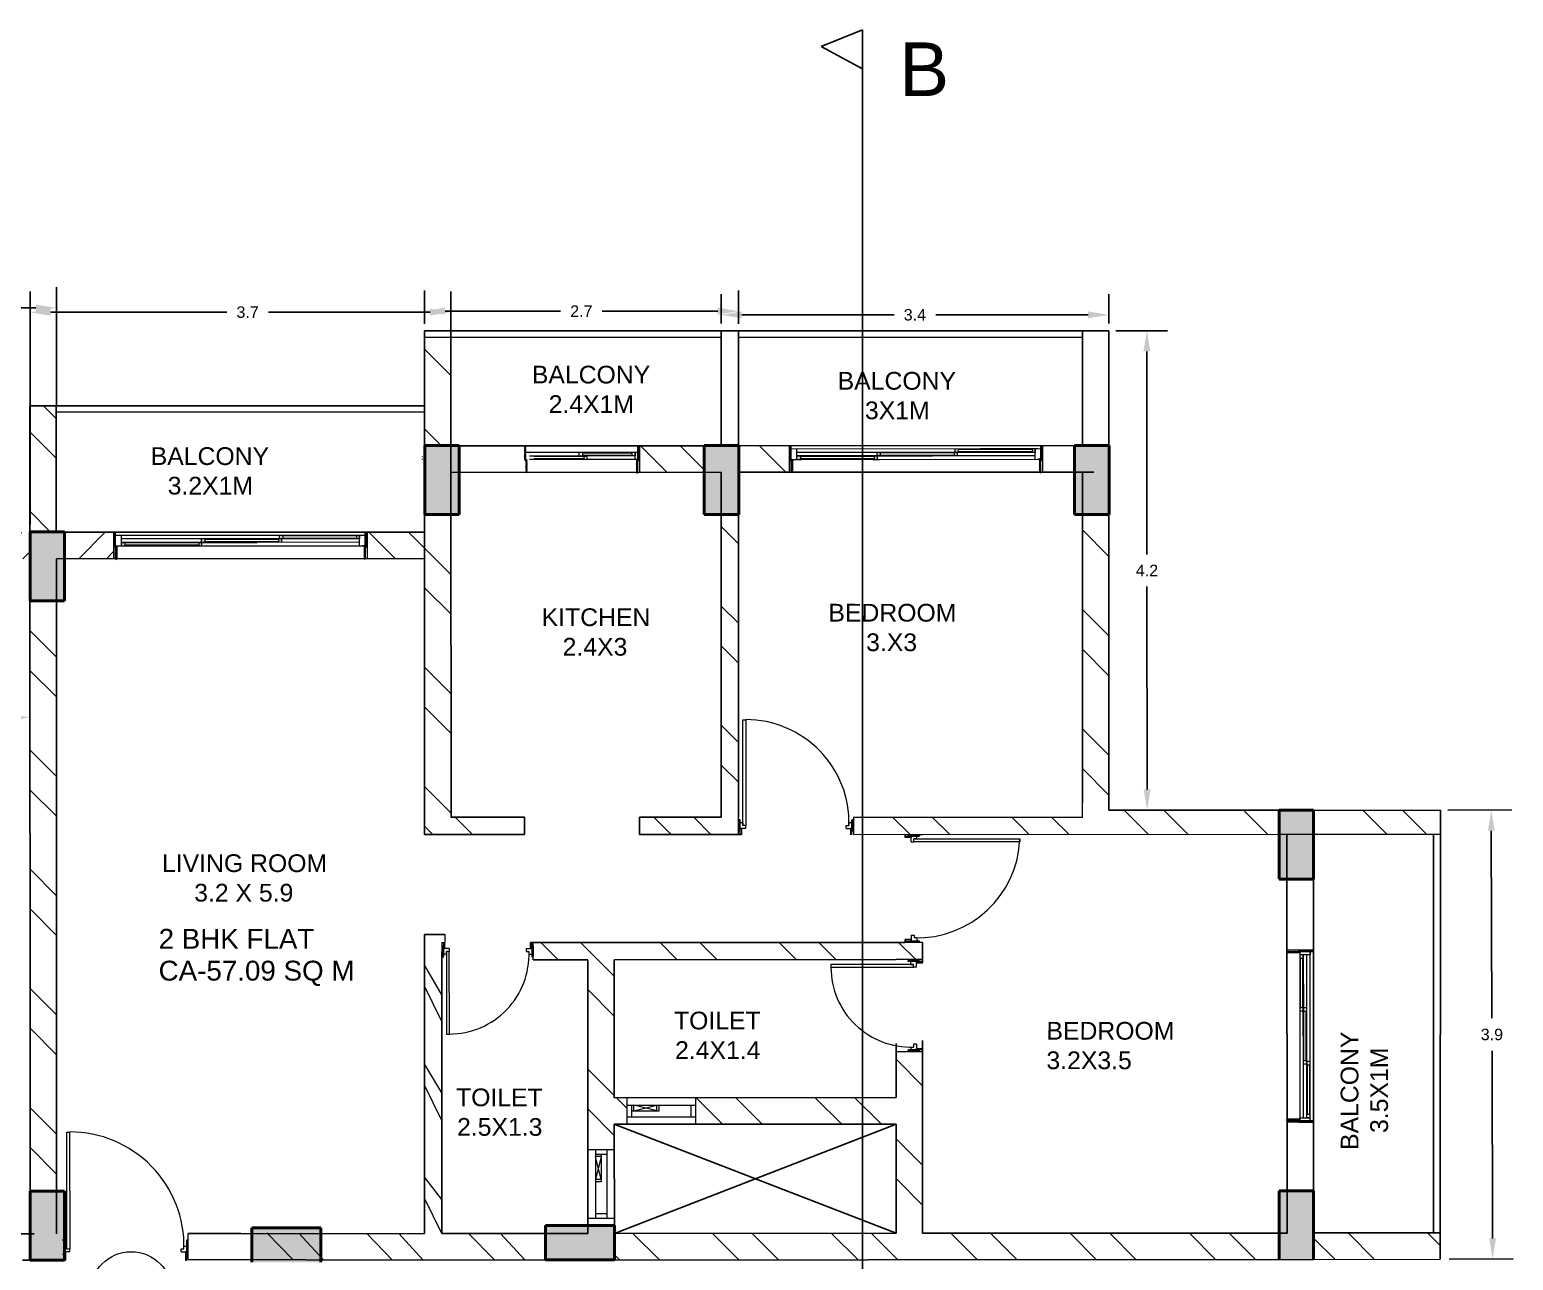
# Model space of a CAD drawing. Header units: metres. Extents: x 29392 to 32022, y 3934 to 33962.
# Drawn here: x 29453.41 to 29466.31, y 4189.34 to 4200.04 of the extents above; entities that cross this region are included whole.
import ezdxf

# ---------------------------------------------------------------- set-up
doc = ezdxf.new("R2010")
doc.units = ezdxf.units.M
doc.linetypes.add('DASHED2', pattern=[9.525, 6.35, -3.175])
doc.linetypes.add('HIDDEN2', pattern=[4.7625, 3.175, -1.5875])
for name, color, linetype, lineweight in [('COLUMN', 7, 'Continuous', 40), ('DOOR', 7, 'Continuous', 20), ('finiture', 7, 'Continuous', 20), ('text', 7, 'Continuous', 5)]:
    doc.layers.add(name, color=color, linetype=linetype, lineweight=lineweight)
doc.styles.add('Annotative', font='arial.ttf')
doc.styles.get("Standard").update_dxf_attribs({"font": 'arial.ttf'})
doc.dimstyles.get("Standard").update_dxf_attribs({"dimtxt": 0.1, "dimasz": 0.18, "dimexe": 0.18, "dimexo": 0.0625, "dimgap": 0.09, "dimtad": 0, "dimtih": 1, "dimtoh": 1, "dimdec": 1, "dimzin": 0, "dimdsep": 46, "dimtxsty": 'Standard', "dimcen": 0.09, "dimadec": 0, "dimazin": 0, "dimtfac": 1, "dimtdec": 1, "dimtofl": 0, "dimtmove": 0, "dimatfit": 3, "dimfxl": 1, "dimtolj": 1, "dimtzin": 0, "dimarcsym": 0})

# ---------------------------------------------------------------- blocks, each defined once
blk = doc.blocks.new('*D178')
at = {"layer": 'Defpoints', "color": 0, "transparency": 16777216}
for p in [(29453.41, 4194.062), (29451.907, 4193.941), (29453.41, 4193.942)]:
    blk.add_point(p, dxfattribs=at)
at = {"layer": 'text', "color": 0, "lineweight": -2, "transparency": 16777216}
for p, q in [((29451.906, 4194.004), (29451.906, 4194.242)), ((29453.41, 4194.005), (29453.41, 4194.242)), ((29452.086, 4194.062), (29452.482, 4194.062)), ((29453.23, 4194.062), (29452.835, 4194.062))]:
    blk.add_line(p, q, dxfattribs=at)
at = {"layer": 'text', "color": 0, "transparency": 16777216}
for points in [[(29452.086, 4194.092), (29452.086, 4194.032), (29451.906, 4194.062)], [(29453.23, 4194.092), (29453.23, 4194.032), (29453.41, 4194.062)]]:
    blk.add_solid(points, dxfattribs=at)
at = {"layer": 'text', "color": 0, "transparency": 16777216, "insert": (29452.658, 4194.062), "char_height": 0.1, "attachment_point": 5}
blk.add_mtext('\\A1;1.5', dxfattribs=at)
blk = doc.blocks.new('*D180')
at = {"layer": 'Defpoints', "color": 0, "transparency": 16777216}
for p in [(29453.64, 4197.623), (29450.18, 4195.672), (29453.639, 4195.671)]:
    blk.add_point(p, dxfattribs=at)
at = {"layer": 'text', "color": 0, "lineweight": -2, "transparency": 16777216}
for p, q in [((29450.18, 4195.735), (29450.181, 4197.804)), ((29453.639, 4195.733), (29453.64, 4197.803)), ((29450.361, 4197.624), (29451.777, 4197.624)), ((29453.46, 4197.623), (29452.14, 4197.624))]:
    blk.add_line(p, q, dxfattribs=at)
at = {"layer": 'text', "color": 0, "transparency": 16777216}
for points in [[(29450.361, 4197.654), (29450.361, 4197.594), (29450.181, 4197.624)], [(29453.46, 4197.653), (29453.46, 4197.593), (29453.64, 4197.623)]]:
    blk.add_solid(points, dxfattribs=at)
at = {"layer": 'text', "color": 0, "transparency": 16777216, "insert": (29451.959, 4197.624), "char_height": 0.1, "attachment_point": 5}
blk.add_mtext('\\A1;3.5', dxfattribs=at)
blk = doc.blocks.new('*D181')
at = {"layer": 'Defpoints', "color": 0, "transparency": 16777216}
for p in [(29457.07, 4197.587), (29453.412, 4195.677), (29457.071, 4195.678)]:
    blk.add_point(p, dxfattribs=at)
at = {"layer": 'text', "color": 0, "lineweight": -2, "transparency": 16777216}
for p, q in [((29453.412, 4195.739), (29453.411, 4197.765)), ((29457.071, 4195.741), (29457.07, 4197.767)), ((29453.591, 4197.585), (29455.122, 4197.586)), ((29456.89, 4197.587), (29455.484, 4197.586))]:
    blk.add_line(p, q, dxfattribs=at)
at = {"layer": 'text', "color": 0, "transparency": 16777216}
for points in [[(29453.591, 4197.615), (29453.591, 4197.555), (29453.411, 4197.585)], [(29456.89, 4197.617), (29456.89, 4197.557), (29457.07, 4197.587)]]:
    blk.add_solid(points, dxfattribs=at)
at = {"layer": 'text', "color": 0, "transparency": 16777216, "insert": (29455.303, 4197.586), "char_height": 0.1, "attachment_point": 5}
blk.add_mtext('\\A1;3.7', dxfattribs=at)
blk = doc.blocks.new('*D222')
at = {"color": 0, "lineweight": -2, "transparency": 16777216}
for p, q in [((29456.84, 4197.486), (29456.84, 4197.775)), ((29459.57, 4197.486), (29459.57, 4197.775)), ((29457.02, 4197.595), (29458.023, 4197.595)), ((29459.39, 4197.595), (29458.387, 4197.595))]:
    blk.add_line(p, q, dxfattribs=at)
at = {"color": 0, "transparency": 16777216}
for points in [[(29457.02, 4197.625), (29457.02, 4197.565), (29456.84, 4197.595)], [(29459.39, 4197.625), (29459.39, 4197.565), (29459.57, 4197.595)]]:
    blk.add_solid(points, dxfattribs=at)
at = {"layer": 'Defpoints', "color": 0, "transparency": 16777216}
for p in [(29459.57, 4197.595), (29456.84, 4197.423), (29459.57, 4197.424)]:
    blk.add_point(p, dxfattribs=at)
at = {"color": 0, "transparency": 16777216, "insert": (29458.205, 4197.595), "char_height": 0.1, "attachment_point": 5}
blk.add_mtext('\\A1;2.7', dxfattribs=at)
blk = doc.blocks.new('*D223')
at = {"color": 0, "lineweight": -2, "transparency": 16777216}
for p, q in [((29459.42, 4197.487), (29459.42, 4197.743)), ((29462.791, 4197.487), (29462.791, 4197.743)), ((29459.6, 4197.563), (29460.924, 4197.563)), ((29462.611, 4197.563), (29461.286, 4197.563))]:
    blk.add_line(p, q, dxfattribs=at)
at = {"color": 0, "transparency": 16777216}
for points in [[(29459.6, 4197.593), (29459.6, 4197.533), (29459.42, 4197.563)], [(29462.611, 4197.593), (29462.611, 4197.533), (29462.791, 4197.563)]]:
    blk.add_solid(points, dxfattribs=at)
at = {"layer": 'Defpoints', "color": 0, "transparency": 16777216}
for p in [(29462.791, 4197.563), (29459.42, 4197.424), (29462.791, 4197.424)]:
    blk.add_point(p, dxfattribs=at)
at = {"color": 0, "transparency": 16777216, "insert": (29461.105, 4197.563), "char_height": 0.1, "attachment_point": 5}
blk.add_mtext('\\A1;3.4', dxfattribs=at)
blk = doc.blocks.new('*D239')
at = {"color": 0, "lineweight": -2, "transparency": 16777216}
for p, q in [((29465.738, 4193.255), (29466.296, 4193.257)), ((29466.117, 4193.076), (29466.122, 4191.445)), ((29466.128, 4189.531), (29466.123, 4191.163)), ((29465.751, 4189.35), (29466.308, 4189.352))]:
    blk.add_line(p, q, dxfattribs=at)
at = {"color": 0, "transparency": 16777216}
for points in [[(29466.147, 4193.076), (29466.087, 4193.076), (29466.116, 4193.256)], [(29466.158, 4189.531), (29466.098, 4189.531), (29466.128, 4189.351)]]:
    blk.add_solid(points, dxfattribs=at)
at = {"layer": 'Defpoints', "color": 0, "transparency": 16777216}
for p in [(29465.676, 4193.255), (29465.688, 4189.35), (29466.128, 4189.351)]:
    blk.add_point(p, dxfattribs=at)
at = {"color": 0, "transparency": 16777216, "insert": (29466.122, 4191.304), "char_height": 0.1, "attachment_point": 5}
blk.add_mtext('\\A1;3.9', dxfattribs=at)
blk = doc.blocks.new('*D240')
at = {"color": 0, "lineweight": -2, "transparency": 16777216}
for p, q in [((29462.853, 4197.424), (29463.302, 4197.425)), ((29463.122, 4197.245), (29463.123, 4195.48)), ((29463.124, 4193.435), (29463.123, 4195.2)), ((29462.855, 4193.255), (29463.304, 4193.255))]:
    blk.add_line(p, q, dxfattribs=at)
at = {"color": 0, "transparency": 16777216}
for points in [[(29463.152, 4197.245), (29463.092, 4197.245), (29463.122, 4197.425)], [(29463.154, 4193.435), (29463.094, 4193.435), (29463.124, 4193.255)]]:
    blk.add_solid(points, dxfattribs=at)
at = {"layer": 'Defpoints', "color": 0, "transparency": 16777216}
for p in [(29462.791, 4197.424), (29462.792, 4193.255), (29463.124, 4193.255)]:
    blk.add_point(p, dxfattribs=at)
at = {"color": 0, "transparency": 16777216, "insert": (29463.123, 4195.34), "char_height": 0.1, "attachment_point": 5}
blk.add_mtext('\\A1;4.2', dxfattribs=at)

msp = doc.modelspace()

# ---------------------------------------------------------------- hatches: boundary and pattern name
h = msp.add_hatch()
h.set_pattern_fill('ANSI31', color=256, scale=0.002, angle=179.9774)
h.set_pattern_definition([(224.9774053, (29627.924095, 4314.053481), (0.00448835702, -0.0044918984), [])])
h.paths.add_polyline_path([(29457.775, 4191.983, 1), (29457.787, 4191.983), (29457.787, 4192.074), (29457.775, 4192.074)])
h.paths.add_polyline_path([(29457.763, 4192.052), (29457.775, 4192.052), (29457.775, 4192.074), (29457.775, 4192.104), (29457.763, 4192.104)])
h.paths.add_polyline_path([(29456.994, 4191.982, 1), (29457.006, 4191.982), (29457.006, 4192.073), (29456.994, 4192.073)])
h.paths.add_polyline_path([(29457.006, 4192.052), (29457.018, 4192.052), (29457.018, 4192.103), (29457.006, 4192.103)])
h = msp.add_hatch()
h.set_pattern_fill('ANSI31', color=256, scale=0.002, angle=89.9774)
h.set_pattern_definition([(134.9774053, (29498.246408, 4034.3819335), (-0.0044918984, -0.00448835702), [])])
h.paths.add_polyline_path([(29461.05, 4191.17, 1), (29461.05, 4191.158), (29461.141, 4191.159), (29461.141, 4191.171)])
h.paths.add_polyline_path([(29461.119, 4191.183), (29461.119, 4191.171), (29461.141, 4191.171), (29461.171, 4191.171), (29461.171, 4191.183)])
h.paths.add_polyline_path([(29461.05, 4191.951, 1), (29461.05, 4191.939), (29461.141, 4191.939), (29461.141, 4191.951)])
h.paths.add_polyline_path([(29461.119, 4191.939), (29461.119, 4191.927), (29461.171, 4191.928), (29461.171, 4191.94)])
at = {"layer": 'COLUMN'}
h = msp.add_hatch(color=256, dxfattribs=at)
h.dxf.hatch_style = 1
h.paths.add_polyline_path([(29456.843, 4195.827), (29457.143, 4195.827), (29457.143, 4196.427), (29456.843, 4196.427)])
h = msp.add_hatch(color=256, dxfattribs=at)
h.dxf.hatch_style = 1
h.paths.add_polyline_path([(29459.273, 4195.827), (29459.573, 4195.827), (29459.573, 4196.427), (29459.273, 4196.427)])
h = msp.add_hatch(color=256, dxfattribs=at)
h.dxf.hatch_style = 1
h.paths.add_polyline_path([(29462.494, 4195.826), (29462.794, 4195.826), (29462.794, 4196.426), (29462.494, 4196.426)])
h = msp.add_hatch(color=256, dxfattribs=at)
h.dxf.hatch_style = 1
h.paths.add_polyline_path([(29453.412, 4195.077), (29453.712, 4195.077), (29453.712, 4195.677), (29453.412, 4195.677)])
h = msp.add_hatch(color=256, dxfattribs=at)
h.dxf.hatch_style = 1
h.paths.add_polyline_path([(29464.272, 4192.655), (29464.572, 4192.655), (29464.572, 4193.255), (29464.272, 4193.255)])
h = msp.add_hatch(color=256, dxfattribs=at)
h.dxf.hatch_style = 1
h.paths.add_polyline_path([(29453.412, 4189.342), (29453.712, 4189.342), (29453.712, 4189.942), (29453.412, 4189.942)])
h = msp.add_hatch(color=256, dxfattribs=at)
h.dxf.hatch_style = 1
h.paths.add_polyline_path([(29464.272, 4189.346), (29464.572, 4189.346), (29464.572, 4189.946), (29464.272, 4189.946)])
h = msp.add_hatch(color=256, dxfattribs=at)
h.dxf.hatch_style = 1
h.paths.add_polyline_path([(29455.339, 4189.324), (29455.339, 4189.624), (29455.939, 4189.624), (29455.939, 4189.324)])
h = msp.add_hatch(color=256, dxfattribs=at)
h.dxf.hatch_style = 1
h.paths.add_polyline_path([(29458.492, 4189.344), (29458.492, 4189.644), (29457.892, 4189.644), (29457.892, 4189.344)])
at = {"layer": 'DOOR'}
h = msp.add_hatch(dxfattribs=at)
h.set_pattern_fill('ANSI31', color=256, scale=0.001, angle=-0.0226)
h.set_pattern_definition([(44.9774053, (29269.385737, 4163.7997527), (-0.00224417851, 0.0022459492), [])])
h.paths.add_polyline_path([(29458.697, 4196.417, -1), (29458.709, 4196.417), (29458.709, 4196.296), (29458.697, 4196.296)])
h.paths.add_polyline_path([(29458.685, 4196.306), (29458.697, 4196.306), (29458.697, 4196.194, -1), (29458.685, 4196.194)])
h.paths.add_polyline_path([(29457.711, 4196.417, -1), (29457.723, 4196.417), (29457.723, 4196.296), (29457.711, 4196.296)])
h.paths.add_polyline_path([(29457.723, 4196.305), (29457.735, 4196.305), (29457.735, 4196.194, -1), (29457.723, 4196.194)])
h = msp.add_hatch(dxfattribs=at)
h.set_pattern_fill('ANSI31', color=256, scale=0.001, angle=-0.0226)
h.set_pattern_definition([(44.9774053, (29252.684137, 4163.836339), (-0.00224417851, 0.0022459492), [])])
h.paths.add_polyline_path([(29462.201, 4196.418, -1), (29462.213, 4196.418), (29462.213, 4196.298), (29462.201, 4196.298)])
h.paths.add_polyline_path([(29462.189, 4196.307), (29462.201, 4196.307), (29462.201, 4196.196, -1), (29462.189, 4196.196)])
h.paths.add_polyline_path([(29460.017, 4196.417, -1), (29460.029, 4196.417), (29460.029, 4196.297), (29460.017, 4196.297)])
h.paths.add_polyline_path([(29460.029, 4196.306), (29460.041, 4196.306), (29460.042, 4196.195, -1), (29460.03, 4196.195)])
h = msp.add_hatch(color=256, dxfattribs=at)
h.dxf.hatch_style = 1
h.paths.add_polyline_path([(29460.079, 4196.336), (29460.119, 4196.336), (29460.119, 4196.331), (29460.111, 4196.331), (29460.111, 4196.311), (29460.119, 4196.311), (29460.119, 4196.306), (29460.079, 4196.306)])
h.paths.add_polyline_path([(29460.752, 4196.331), (29460.739, 4196.331), (29460.739, 4196.336), (29460.779, 4196.336), (29460.779, 4196.306), (29460.739, 4196.306), (29460.739, 4196.311), (29460.752, 4196.311)])
h.paths.add_polyline_path([(29460.773, 4196.366), (29460.813, 4196.366), (29460.813, 4196.361), (29460.804, 4196.361), (29460.804, 4196.341), (29460.813, 4196.341), (29460.813, 4196.336), (29460.773, 4196.336)])
h.paths.add_polyline_path([(29461.446, 4196.362), (29461.433, 4196.362), (29461.433, 4196.367), (29461.473, 4196.367), (29461.473, 4196.337), (29461.433, 4196.337), (29461.433, 4196.342), (29461.446, 4196.342)])
h.paths.add_polyline_path([(29461.451, 4196.397), (29461.491, 4196.397), (29461.491, 4196.392), (29461.482, 4196.392), (29461.482, 4196.372), (29461.491, 4196.372), (29461.491, 4196.367), (29461.451, 4196.367)])
h.paths.add_polyline_path([(29462.124, 4196.392), (29462.111, 4196.392), (29462.111, 4196.397), (29462.151, 4196.397), (29462.151, 4196.367), (29462.111, 4196.367), (29462.111, 4196.372), (29462.124, 4196.372)])
h = msp.add_hatch(dxfattribs=at)
h.set_pattern_fill('ANSI31', color=256, scale=0.001, angle=-0.0226)
h.set_pattern_definition([(44.9774053, (29258.5588408, 4161.1440224), (-0.00224417851, 0.0022459492), [])])
h.paths.add_polyline_path([(29456.326, 4195.666, -1), (29456.338, 4195.666), (29456.339, 4195.546), (29456.327, 4195.546)])
h.paths.add_polyline_path([(29456.315, 4195.555), (29456.327, 4195.555), (29456.327, 4195.443, -1), (29456.315, 4195.443)])
h.paths.add_polyline_path([(29454.143, 4195.665, -1), (29454.155, 4195.665), (29454.155, 4195.545), (29454.143, 4195.545)])
h.paths.add_polyline_path([(29454.155, 4195.554), (29454.167, 4195.554), (29454.167, 4195.442, -1), (29454.155, 4195.442)])
h = msp.add_hatch(color=256, dxfattribs=at)
h.dxf.hatch_style = 1
h.paths.add_polyline_path([(29454.205, 4195.584), (29454.245, 4195.584), (29454.245, 4195.579), (29454.236, 4195.579), (29454.236, 4195.559), (29454.245, 4195.559), (29454.245, 4195.554), (29454.205, 4195.554)])
h.paths.add_polyline_path([(29454.878, 4195.579), (29454.865, 4195.579), (29454.865, 4195.584), (29454.905, 4195.584), (29454.905, 4195.554), (29454.865, 4195.554), (29454.865, 4195.559), (29454.878, 4195.559)])
h.paths.add_polyline_path([(29454.898, 4195.614), (29454.938, 4195.614), (29454.938, 4195.609), (29454.93, 4195.609), (29454.93, 4195.589), (29454.938, 4195.589), (29454.938, 4195.584), (29454.898, 4195.584)])
h.paths.add_polyline_path([(29455.571, 4195.609), (29455.558, 4195.609), (29455.558, 4195.614), (29455.598, 4195.614), (29455.598, 4195.584), (29455.558, 4195.584), (29455.558, 4195.589), (29455.571, 4195.589)])
h.paths.add_polyline_path([(29455.576, 4195.644), (29455.616, 4195.644), (29455.616, 4195.639), (29455.608, 4195.639), (29455.608, 4195.619), (29455.616, 4195.619), (29455.616, 4195.614), (29455.576, 4195.614)])
h.paths.add_polyline_path([(29456.249, 4195.64), (29456.236, 4195.64), (29456.236, 4195.645), (29456.276, 4195.645), (29456.276, 4195.615), (29456.236, 4195.615), (29456.236, 4195.62), (29456.249, 4195.62)])
h = msp.add_hatch(dxfattribs=at)
h.set_pattern_fill('ANSI31', color=256, scale=0.001, angle=-90.0226)
h.set_pattern_definition([(314.9774053, (29419.7303358, 4398.6478377), (0.0022459492, 0.00224417851), [])])
h.paths.add_polyline_path([(29464.564, 4190.555, -1), (29464.564, 4190.543), (29464.444, 4190.543), (29464.444, 4190.555)])
h.paths.add_polyline_path([(29464.453, 4190.567), (29464.453, 4190.555), (29464.342, 4190.555, -1), (29464.342, 4190.567)])
h.paths.add_polyline_path([(29464.564, 4192.039, -1), (29464.564, 4192.027), (29464.443, 4192.027), (29464.443, 4192.039)])
h.paths.add_polyline_path([(29464.452, 4192.027), (29464.452, 4192.015), (29464.341, 4192.015, -1), (29464.341, 4192.027)])
at = {"layer": 'text'}
h = msp.add_hatch(dxfattribs=at)
h.set_pattern_fill('ANSI32', color=256, scale=0.077, angle=-90)
h.set_pattern_definition([(315, (25721.01004, 33432.4455), (0.518609791, 0.518609791), []), (315, (25721.01004, 33432.0998), (0.518609791, 0.518609791), [])])
h.paths.add_polyline_path([(29453.41, 4195.077), (29453.412, 4189.942), (29453.642, 4189.942), (29453.64, 4195.077)])
h.paths.add_polyline_path([(29460.57, 4193.195), (29460.57, 4193.045), (29464.272, 4193.046), (29464.272, 4193.255), (29462.792, 4193.255), (29462.791, 4195.826), (29462.561, 4195.826), (29462.562, 4193.324), (29462.562, 4193.195)])
h.paths.add_polyline_path([(29459.42, 4195.827), (29459.42, 4193.194), (29458.71, 4193.194), (29458.71, 4193.044), (29459.57, 4193.044), (29459.57, 4193.194), (29459.57, 4195.827)])
h.paths.add_polyline_path([(29458.711, 4196.424), (29458.711, 4196.194), (29459.273, 4196.194), (29459.273, 4196.424)])
h.paths.add_polyline_path([(29459.573, 4196.424), (29459.573, 4196.194), (29460.015, 4196.195), (29460.015, 4196.425)])
h.paths.add_polyline_path([(29456.84, 4195.827), (29456.84, 4193.043), (29457.71, 4193.044), (29457.71, 4193.194), (29457.072, 4193.193), (29457.071, 4195.827)])
h.paths.add_polyline_path([(29456.341, 4195.673), (29456.341, 4195.443), (29456.84, 4195.443), (29456.84, 4195.673)])
h.paths.add_polyline_path([(29464.572, 4193.255), (29464.572, 4193.046), (29465.676, 4193.046), (29465.676, 4193.255)])
h.paths.add_polyline_path([(29464.572, 4189.579), (29464.572, 4189.346), (29465.672, 4189.35), (29465.672, 4189.58)])
h.paths.add_polyline_path([(29461.172, 4189.575), (29461.171, 4191.155), (29460.941, 4191.155), (29460.941, 4190.755), (29459.2, 4190.754), (29459.2, 4190.524), (29460.941, 4190.525), (29460.942, 4189.575), (29458.492, 4189.574), (29458.492, 4189.344), (29464.272, 4189.346), (29464.272, 4189.576)])
h.paths.add_polyline_path([(29457.791, 4192.104), (29457.791, 4191.954), (29458.261, 4191.954), (29458.262, 4190.304), (29458.492, 4190.304), (29458.491, 4190.524), (29458.6, 4190.524), (29458.6, 4190.754), (29458.491, 4190.754), (29458.491, 4191.954), (29460.941, 4191.955), (29461.171, 4191.955), (29461.171, 4192.105), (29461.021, 4192.105)])
h.paths.add_polyline_path([(29453.409, 4196.772), (29453.409, 4195.677), (29453.639, 4195.677), (29453.639, 4196.772), (29453.609, 4196.772)])
h.paths.add_polyline_path([(29456.84, 4197.367), (29456.84, 4196.427), (29457.07, 4196.427), (29457.07, 4197.367)])
at = {"layer": 'text', "transparency": 33554669}
h = msp.add_hatch(dxfattribs=at)
h.set_pattern_fill('ANSI32', color=256, scale=0.054)
h.set_pattern_definition([(45, (-345.11585, 576.37216), (-0.363700373, 0.363700373), []), (45, (-344.8734, 576.37216), (-0.363700373, 0.363700373), [])])
h.paths.add_polyline_path([(29451.299, 4195.672), (29450.411, 4195.672), (29450.411, 4195.442), (29451.299, 4195.442)])
h.paths.add_polyline_path([(29453.409, 4195.671), (29452.299, 4195.671), (29452.299, 4195.441), (29453.41, 4195.441)])
h.paths.add_polyline_path([(29454.141, 4195.672), (29453.712, 4195.672), (29453.712, 4195.442), (29454.141, 4195.442)])

# ---------------------------------------------------------------- linework, layer by layer
for p, q in [((29460.291, 4199.896), (29460.649, 4200.043)), ((29460.649, 4200.043), (29460.649, 4176.217)), ((29460.649, 4199.703), (29460.291, 4199.896)), ((29462.791, 4197.424), (29456.84, 4197.423)), ((29456.84, 4193.043), (29456.84, 4197.423)), ((29459.42, 4197.424), (29459.42, 4196.424)), ((29459.57, 4197.424), (29459.57, 4196.424)), ((29462.561, 4196.424), (29462.561, 4197.424)), ((29462.792, 4193.255), (29462.791, 4197.424)), ((29456.84, 4197.367), (29459.42, 4197.368)), ((29462.561, 4197.368), (29459.57, 4197.367)), ((29453.409, 4196.772), (29456.84, 4196.773)), ((29453.412, 4189.342), (29453.409, 4196.772)), ((29453.609, 4196.772), (29456.84, 4196.773)), ((29453.639, 4195.672), (29453.639, 4196.772)), ((29453.639, 4196.718), (29456.845, 4196.719)), ((29457.07, 4196.423), (29459.42, 4196.424)), ((29462.66, 4196.426), (29459.57, 4196.424)), ((29457.07, 4196.193), (29459.42, 4196.194)), ((29457.072, 4193.193), (29457.07, 4196.193)), ((29459.42, 4196.194), (29459.42, 4193.194)), ((29462.66, 4196.196), (29459.57, 4196.194)), ((29459.57, 4196.194), (29459.57, 4193.194)), ((29462.562, 4193.324), (29462.561, 4196.194)), ((29453.641, 4195.672), (29456.841, 4195.673)), ((29453.642, 4189.572), (29453.64, 4195.442)), ((29453.641, 4195.442), (29456.841, 4195.443)), ((29457.71, 4193.194), (29457.07, 4193.193)), ((29457.71, 4193.194), (29457.71, 4193.044)), ((29459.42, 4193.194), (29458.71, 4193.194)), ((29458.71, 4193.194), (29458.71, 4193.044)), ((29458.71, 4193.194), (29458.71, 4193.044)), ((29464.572, 4193.255), (29462.792, 4193.255)), ((29464.572, 4189.346), (29464.572, 4193.255)), ((29465.672, 4189.35), (29465.676, 4193.255)), ((29456.84, 4193.043), (29457.71, 4193.044)), ((29458.71, 4193.044), (29459.597, 4193.044)), ((29461.02, 4193.045), (29461.02, 4193.018)), ((29464.342, 4189.576), (29464.34, 4193.046)), ((29465.615, 4189.58), (29465.615, 4193.046)), ((29457.018, 4192.173), (29456.841, 4192.173)), ((29456.842, 4189.573), (29456.841, 4192.173)), ((29461.021, 4192.131), (29461.021, 4192.105)), ((29456.992, 4189.573), (29456.991, 4192.023)), ((29461.021, 4192.105), (29457.763, 4192.104)), ((29461.171, 4192.105), (29461.171, 4191.928)), ((29458.261, 4191.954), (29457.787, 4191.954)), ((29458.261, 4191.954), (29458.262, 4189.574)), ((29460.941, 4191.955), (29458.491, 4191.954)), ((29458.491, 4191.954), (29458.491, 4190.754)), ((29461.171, 4191.928), (29461.171, 4191.955)), ((29460.941, 4191.225), (29460.941, 4190.755)), ((29461.171, 4191.253), (29461.172, 4189.575)), ((29458.491, 4190.754), (29460.941, 4190.755)), ((29458.491, 4190.524), (29460.941, 4190.525)), ((29458.491, 4190.524), (29458.492, 4189.574)), ((29458.491, 4190.524), (29460.942, 4189.575)), ((29460.941, 4190.525), (29458.492, 4189.574)), ((29460.941, 4190.525), (29460.942, 4189.575)), ((29453.307, 4189.571), (29453.448, 4189.571)), ((29455.243, 4189.573), (29454.786, 4189.573)), ((29458.262, 4189.574), (29456.992, 4189.573)), ((29460.942, 4189.575), (29458.492, 4189.574)), ((29461.172, 4189.575), (29464.342, 4189.576)), ((29464.572, 4189.579), (29465.672, 4189.58)), ((29453.345, 4189.341), (29453.718, 4189.341)), ((29453.635, 4189.341), (29453.345, 4189.341)), ((29454.786, 4189.347), (29456.829, 4189.343)), ((29456.829, 4189.343), (29464.572, 4189.346))]:
    msp.add_line(p, q)
at = {"layer": 'COLUMN'}
for p, q in [((29457.143, 4196.427), (29456.843, 4196.427)), ((29456.843, 4196.427), (29456.843, 4195.827)), ((29457.143, 4195.827), (29457.143, 4196.427)), ((29459.573, 4196.427), (29459.273, 4196.427)), ((29459.273, 4196.427), (29459.273, 4195.827)), ((29459.573, 4195.827), (29459.573, 4196.427)), ((29462.794, 4196.426), (29462.494, 4196.426)), ((29462.494, 4196.426), (29462.494, 4195.826)), ((29462.794, 4195.826), (29462.794, 4196.426)), ((29456.843, 4195.827), (29457.143, 4195.827)), ((29459.273, 4195.827), (29459.573, 4195.827)), ((29462.494, 4195.826), (29462.794, 4195.826)), ((29453.712, 4195.677), (29453.412, 4195.677)), ((29453.412, 4195.677), (29453.412, 4195.077)), ((29453.712, 4195.077), (29453.712, 4195.677)), ((29453.412, 4195.077), (29453.712, 4195.077)), ((29464.572, 4193.255), (29464.272, 4193.255)), ((29464.272, 4193.255), (29464.272, 4192.655)), ((29464.572, 4192.655), (29464.572, 4193.255)), ((29464.272, 4192.655), (29464.572, 4192.655)), ((29453.712, 4189.942), (29453.412, 4189.942)), ((29453.412, 4189.942), (29453.412, 4189.342)), ((29453.712, 4189.342), (29453.712, 4189.942)), ((29464.572, 4189.946), (29464.272, 4189.946)), ((29464.272, 4189.946), (29464.272, 4189.346)), ((29464.572, 4189.346), (29464.572, 4189.946)), ((29455.339, 4189.624), (29455.339, 4189.324)), ((29455.939, 4189.624), (29455.339, 4189.624)), ((29455.939, 4189.324), (29455.939, 4189.624)), ((29457.892, 4189.644), (29457.892, 4189.344)), ((29458.492, 4189.644), (29457.892, 4189.644)), ((29458.492, 4189.344), (29458.492, 4189.644)), ((29453.412, 4189.342), (29453.712, 4189.342)), ((29457.892, 4189.344), (29458.492, 4189.344))]:
    msp.add_line(p, q, dxfattribs=at)
at = {"layer": 'DOOR'}
for p, q in [((29458.697, 4196.194), (29458.697, 4196.417)), ((29458.697, 4196.306), (29458.697, 4196.396)), ((29458.709, 4196.296), (29458.709, 4196.417)), ((29458.711, 4196.424), (29458.711, 4196.194)), ((29460.015, 4196.195), (29460.015, 4196.425)), ((29460.017, 4196.297), (29460.017, 4196.417)), ((29460.03, 4196.195), (29460.029, 4196.417)), ((29460.029, 4196.319), (29460.029, 4196.409)), ((29462.201, 4196.397), (29460.029, 4196.396)), ((29460.079, 4196.306), (29460.079, 4196.396)), ((29461.451, 4196.397), (29461.451, 4196.367)), ((29462.124, 4196.392), (29461.482, 4196.392)), ((29461.482, 4196.392), (29461.482, 4196.372)), ((29461.491, 4196.392), (29461.491, 4196.397)), ((29462.176, 4196.397), (29461.676, 4196.397)), ((29462.151, 4196.397), (29462.101, 4196.397)), ((29462.111, 4196.392), (29462.111, 4196.397)), ((29462.124, 4196.392), (29462.124, 4196.372)), ((29462.151, 4196.307), (29462.151, 4196.397)), ((29462.151, 4196.397), (29462.151, 4196.367)), ((29462.201, 4196.196), (29462.201, 4196.418)), ((29462.201, 4196.307), (29462.201, 4196.397)), ((29462.213, 4196.298), (29462.213, 4196.418)), ((29462.215, 4196.425), (29462.215, 4196.195)), ((29456.823, 4196.33), (29456.823, 4196.335)), ((29456.823, 4196.305), (29456.823, 4196.31)), ((29458.697, 4196.366), (29457.723, 4196.365)), ((29458.672, 4196.336), (29457.753, 4196.335)), ((29458.172, 4196.335), (29457.753, 4196.335)), ((29458.697, 4196.306), (29457.753, 4196.305)), ((29458.225, 4196.33), (29457.795, 4196.33)), ((29458.225, 4196.31), (29457.795, 4196.31)), ((29458.672, 4196.366), (29458.172, 4196.365)), ((29458.184, 4196.365), (29458.184, 4196.335)), ((29458.184, 4196.335), (29458.224, 4196.335)), ((29458.212, 4196.33), (29458.212, 4196.335)), ((29458.212, 4196.305), (29458.212, 4196.31)), ((29458.252, 4196.305), (29458.212, 4196.305)), ((29458.645, 4196.361), (29458.216, 4196.36)), ((29458.216, 4196.36), (29458.216, 4196.34)), ((29458.645, 4196.341), (29458.216, 4196.34)), ((29458.224, 4196.36), (29458.224, 4196.365)), ((29458.224, 4196.335), (29458.224, 4196.34)), ((29458.225, 4196.33), (29458.225, 4196.31)), ((29458.232, 4196.335), (29458.252, 4196.335)), ((29458.252, 4196.335), (29458.252, 4196.305)), ((29458.672, 4196.366), (29458.622, 4196.366)), ((29458.632, 4196.361), (29458.632, 4196.366)), ((29458.632, 4196.336), (29458.632, 4196.341)), ((29458.672, 4196.336), (29458.632, 4196.336)), ((29458.645, 4196.361), (29458.645, 4196.341)), ((29458.672, 4196.336), (29458.652, 4196.336)), ((29458.672, 4196.306), (29458.672, 4196.366)), ((29458.672, 4196.366), (29458.672, 4196.336)), ((29458.685, 4196.306), (29458.685, 4196.194)), ((29458.697, 4196.296), (29458.709, 4196.296)), ((29460.029, 4196.297), (29460.017, 4196.297)), ((29460.029, 4196.306), (29462.201, 4196.307)), ((29460.029, 4196.306), (29460.054, 4196.306)), ((29460.029, 4196.306), (29460.079, 4196.306)), ((29460.041, 4196.306), (29460.042, 4196.195)), ((29462.151, 4196.367), (29460.079, 4196.366)), ((29462.151, 4196.337), (29460.079, 4196.336)), ((29460.079, 4196.336), (29461.259, 4196.337)), ((29460.079, 4196.306), (29460.119, 4196.306)), ((29460.752, 4196.331), (29460.111, 4196.331)), ((29460.111, 4196.331), (29460.111, 4196.311)), ((29460.752, 4196.311), (29460.111, 4196.311)), ((29460.119, 4196.331), (29460.119, 4196.336)), ((29460.119, 4196.306), (29460.119, 4196.311)), ((29460.739, 4196.331), (29460.739, 4196.336)), ((29460.739, 4196.306), (29460.739, 4196.311)), ((29460.739, 4196.306), (29460.779, 4196.306)), ((29460.752, 4196.331), (29460.752, 4196.311)), ((29460.759, 4196.306), (29460.799, 4196.306)), ((29460.773, 4196.366), (29460.773, 4196.336)), ((29460.779, 4196.306), (29460.779, 4196.336)), ((29461.446, 4196.362), (29460.804, 4196.361)), ((29460.804, 4196.361), (29460.804, 4196.341)), ((29461.446, 4196.342), (29460.804, 4196.341)), ((29460.813, 4196.361), (29460.813, 4196.366)), ((29460.813, 4196.336), (29460.813, 4196.341)), ((29461.676, 4196.367), (29461.176, 4196.367)), ((29461.433, 4196.362), (29461.433, 4196.367)), ((29461.433, 4196.337), (29461.433, 4196.342)), ((29461.446, 4196.362), (29461.446, 4196.342)), ((29461.473, 4196.367), (29461.473, 4196.337)), ((29462.124, 4196.372), (29461.482, 4196.372)), ((29461.491, 4196.367), (29461.491, 4196.372)), ((29462.111, 4196.367), (29462.111, 4196.372)), ((29462.151, 4196.367), (29462.111, 4196.367)), ((29462.151, 4196.367), (29462.131, 4196.367)), ((29462.201, 4196.307), (29462.176, 4196.307)), ((29462.189, 4196.307), (29462.189, 4196.196)), ((29462.201, 4196.298), (29462.213, 4196.298)), ((29454.141, 4195.442), (29454.141, 4195.672)), ((29454.143, 4195.545), (29454.143, 4195.665)), ((29454.155, 4195.442), (29454.155, 4195.665)), ((29454.155, 4195.566), (29454.155, 4195.656)), ((29456.326, 4195.645), (29454.155, 4195.644)), ((29454.205, 4195.554), (29454.205, 4195.644)), ((29456.276, 4195.615), (29454.205, 4195.614)), ((29454.898, 4195.614), (29454.898, 4195.584)), ((29454.93, 4195.609), (29454.93, 4195.589)), ((29455.571, 4195.609), (29454.93, 4195.609)), ((29454.938, 4195.609), (29454.938, 4195.614)), ((29455.801, 4195.614), (29455.301, 4195.614)), ((29455.558, 4195.609), (29455.558, 4195.614)), ((29455.571, 4195.609), (29455.571, 4195.589)), ((29455.576, 4195.644), (29455.576, 4195.614)), ((29455.598, 4195.614), (29455.598, 4195.584)), ((29456.249, 4195.64), (29455.608, 4195.639)), ((29455.608, 4195.639), (29455.608, 4195.619)), ((29456.249, 4195.62), (29455.608, 4195.619)), ((29455.616, 4195.639), (29455.616, 4195.644)), ((29455.616, 4195.614), (29455.616, 4195.619)), ((29456.301, 4195.645), (29455.801, 4195.644)), ((29456.276, 4195.645), (29456.226, 4195.645)), ((29456.236, 4195.64), (29456.236, 4195.645)), ((29456.236, 4195.615), (29456.236, 4195.62)), ((29456.276, 4195.615), (29456.236, 4195.615)), ((29456.249, 4195.64), (29456.249, 4195.62)), ((29456.276, 4195.615), (29456.256, 4195.615)), ((29456.277, 4195.555), (29456.276, 4195.645)), ((29456.276, 4195.645), (29456.276, 4195.615)), ((29456.327, 4195.443), (29456.326, 4195.666)), ((29456.327, 4195.555), (29456.326, 4195.645)), ((29456.339, 4195.546), (29456.338, 4195.666)), ((29456.341, 4195.673), (29456.341, 4195.443)), ((29454.155, 4195.545), (29454.143, 4195.545)), ((29454.155, 4195.554), (29456.327, 4195.555)), ((29454.155, 4195.554), (29454.18, 4195.554)), ((29454.155, 4195.554), (29454.205, 4195.554)), ((29454.167, 4195.554), (29454.167, 4195.442)), ((29456.276, 4195.585), (29454.205, 4195.584)), ((29454.205, 4195.584), (29455.385, 4195.584)), ((29454.205, 4195.554), (29454.245, 4195.554)), ((29454.878, 4195.579), (29454.236, 4195.579)), ((29454.236, 4195.579), (29454.236, 4195.559)), ((29454.878, 4195.559), (29454.236, 4195.559)), ((29454.245, 4195.579), (29454.245, 4195.584)), ((29454.245, 4195.554), (29454.245, 4195.559)), ((29454.865, 4195.579), (29454.865, 4195.584)), ((29454.865, 4195.554), (29454.865, 4195.559)), ((29454.865, 4195.554), (29454.905, 4195.554)), ((29454.878, 4195.579), (29454.878, 4195.559)), ((29454.885, 4195.554), (29454.925, 4195.554)), ((29454.905, 4195.554), (29454.905, 4195.584)), ((29455.571, 4195.589), (29454.93, 4195.589)), ((29454.938, 4195.584), (29454.938, 4195.589)), ((29455.558, 4195.584), (29455.558, 4195.589)), ((29456.327, 4195.555), (29456.302, 4195.555)), ((29456.315, 4195.555), (29456.315, 4195.443)), ((29456.327, 4195.546), (29456.339, 4195.546)), ((29459.61, 4193.121), (29459.609, 4194.042)), ((29459.609, 4194.042), (29459.634, 4194.042)), ((29459.634, 4194.042), (29459.635, 4193.121)), ((29459.57, 4193.044), (29459.57, 4193.194)), ((29459.573, 4193.074), (29459.573, 4193.165)), ((29459.585, 4193.044), (29459.585, 4193.165)), ((29460.556, 4193.045), (29460.556, 4193.166)), ((29460.568, 4193.075), (29460.568, 4193.166)), ((29460.57, 4193.195), (29460.57, 4193.045)), ((29459.585, 4193.074), (29459.573, 4193.074)), ((29459.61, 4193.146), (29459.585, 4193.146)), ((29459.635, 4193.096), (29459.585, 4193.096)), ((29459.585, 4193.096), (29459.597, 4193.096)), ((29459.585, 4193.044), (29459.597, 4193.044)), ((29459.597, 4193.096), (29459.597, 4193.044)), ((29459.61, 4193.146), (29459.61, 4193.121)), ((29459.635, 4193.121), (29459.61, 4193.121)), ((29459.635, 4193.096), (29459.635, 4193.121)), ((29460.506, 4193.097), (29460.506, 4193.122)), ((29460.506, 4193.122), (29460.531, 4193.122)), ((29460.506, 4193.097), (29460.556, 4193.097)), ((29460.531, 4193.147), (29460.556, 4193.147)), ((29460.531, 4193.147), (29460.531, 4193.122)), ((29460.556, 4193.097), (29460.544, 4193.097)), ((29460.544, 4193.097), (29460.544, 4193.045)), ((29460.556, 4193.045), (29460.544, 4193.045)), ((29460.556, 4193.075), (29460.568, 4193.075)), ((29461.02, 4193.045), (29461.17, 4193.045)), ((29461.02, 4193.03), (29461.141, 4193.03)), ((29461.02, 4193.03), (29461.02, 4193.018)), ((29461.051, 4193.042), (29461.141, 4193.042)), ((29461.051, 4193.03), (29461.051, 4193.042)), ((29461.072, 4192.98), (29461.072, 4193.03)), ((29461.072, 4193.03), (29461.072, 4193.018)), ((29461.122, 4193.005), (29461.122, 4193.03)), ((29461.072, 4193.018), (29461.02, 4193.018)), ((29461.072, 4192.98), (29461.097, 4192.98)), ((29461.097, 4193.005), (29462.018, 4193.006)), ((29461.097, 4192.98), (29461.097, 4193.005)), ((29461.122, 4193.005), (29461.097, 4193.005)), ((29462.018, 4192.981), (29461.097, 4192.98)), ((29462.018, 4193.006), (29462.018, 4192.981)), ((29461.073, 4192.131), (29461.021, 4192.131)), ((29461.021, 4192.119), (29461.021, 4192.131)), ((29461.073, 4192.169), (29461.073, 4192.119)), ((29461.073, 4192.169), (29461.098, 4192.169)), ((29461.073, 4192.119), (29461.073, 4192.131)), ((29461.098, 4192.169), (29461.098, 4192.144)), ((29461.123, 4192.144), (29461.098, 4192.144)), ((29461.123, 4192.144), (29461.123, 4192.119)), ((29456.991, 4192.103), (29456.991, 4191.953)), ((29456.994, 4192.073), (29456.994, 4191.982)), ((29457.006, 4192.073), (29456.994, 4192.073)), ((29457.006, 4192.103), (29457.006, 4191.982)), ((29457.006, 4192.103), (29457.018, 4192.103)), ((29457.056, 4192.052), (29457.006, 4192.052)), ((29457.006, 4192.052), (29457.018, 4192.052)), ((29457.031, 4192.002), (29457.006, 4192.002)), ((29457.018, 4192.052), (29457.018, 4192.103)), ((29457.056, 4192.027), (29457.031, 4192.027)), ((29457.031, 4192.002), (29457.031, 4192.027)), ((29457.031, 4192.027), (29457.032, 4191.308)), ((29457.056, 4192.052), (29457.056, 4192.027)), ((29457.057, 4191.308), (29457.056, 4192.027)), ((29457.725, 4192.052), (29457.775, 4192.052)), ((29457.725, 4192.052), (29457.725, 4192.027)), ((29457.725, 4192.027), (29457.75, 4192.027)), ((29457.75, 4192.002), (29457.75, 4192.027)), ((29457.75, 4192.002), (29457.775, 4192.002)), ((29457.763, 4192.052), (29457.763, 4192.104)), ((29457.775, 4192.104), (29457.763, 4192.104)), ((29457.775, 4192.052), (29457.763, 4192.052)), ((29457.775, 4192.104), (29457.775, 4191.983)), ((29457.775, 4192.074), (29457.787, 4192.074)), ((29457.787, 4191.953), (29457.787, 4192.104)), ((29457.787, 4192.074), (29457.787, 4191.983)), ((29461.021, 4192.119), (29461.142, 4192.119)), ((29461.171, 4192.105), (29461.021, 4192.105)), ((29461.051, 4192.119), (29461.051, 4192.107)), ((29461.051, 4192.107), (29461.142, 4192.107)), ((29464.341, 4192.041), (29464.571, 4192.041)), ((29464.341, 4192.027), (29464.564, 4192.027)), ((29464.452, 4192.015), (29464.341, 4192.015)), ((29464.443, 4192.039), (29464.564, 4192.039)), ((29464.443, 4192.027), (29464.443, 4192.039)), ((29464.452, 4192.027), (29464.453, 4190.555)), ((29464.542, 4191.997), (29464.452, 4191.997)), ((29464.452, 4191.997), (29464.452, 4191.957)), ((29464.465, 4192.027), (29464.555, 4192.027)), ((29464.483, 4190.58), (29464.482, 4191.997)), ((29464.482, 4191.997), (29464.483, 4191.497)), ((29464.513, 4190.58), (29464.512, 4191.997)), ((29464.543, 4190.555), (29464.542, 4192.027)), ((29464.542, 4192.027), (29464.542, 4191.997)), ((29461.094, 4191.914), (29460.375, 4191.914)), ((29460.375, 4191.914), (29460.375, 4191.889)), ((29460.375, 4191.889), (29461.094, 4191.889)), ((29461.171, 4191.955), (29460.941, 4191.955)), ((29461.141, 4191.951), (29461.05, 4191.951)), ((29461.171, 4191.94), (29461.05, 4191.939)), ((29461.069, 4191.914), (29461.069, 4191.939)), ((29461.069, 4191.914), (29461.094, 4191.914)), ((29461.094, 4191.889), (29461.094, 4191.914)), ((29461.119, 4191.889), (29461.094, 4191.889)), ((29461.119, 4191.889), (29461.119, 4191.939)), ((29461.119, 4191.939), (29461.119, 4191.927)), ((29461.119, 4191.927), (29461.171, 4191.928)), ((29461.141, 4191.939), (29461.141, 4191.951)), ((29461.171, 4191.94), (29461.171, 4191.928)), ((29464.452, 4191.957), (29464.457, 4191.957)), ((29464.458, 4191.536), (29464.457, 4191.965)), ((29464.477, 4191.965), (29464.457, 4191.965)), ((29464.478, 4191.536), (29464.477, 4191.965)), ((29464.477, 4191.957), (29464.482, 4191.957)), ((29464.453, 4191.549), (29464.458, 4191.549)), ((29464.453, 4191.549), (29464.453, 4191.509)), ((29464.453, 4191.509), (29464.483, 4191.509)), ((29464.478, 4191.536), (29464.458, 4191.536)), ((29464.478, 4191.549), (29464.483, 4191.549)), ((29464.513, 4191.535), (29464.483, 4191.535)), ((29464.483, 4191.495), (29464.488, 4191.495)), ((29464.488, 4191.074), (29464.488, 4191.504)), ((29464.508, 4191.504), (29464.488, 4191.504)), ((29464.508, 4191.074), (29464.508, 4191.504)), ((29464.508, 4191.495), (29464.513, 4191.495)), ((29464.513, 4191.08), (29464.513, 4191.58)), ((29457.032, 4191.308), (29457.057, 4191.308)), ((29461.119, 4191.22), (29461.094, 4191.22)), ((29461.094, 4191.22), (29461.094, 4191.195)), ((29461.119, 4191.22), (29461.119, 4191.171)), ((29460.941, 4191.155), (29461.171, 4191.155)), ((29461.171, 4191.171), (29461.05, 4191.17)), ((29461.141, 4191.159), (29461.05, 4191.158)), ((29461.069, 4191.195), (29461.069, 4191.17)), ((29461.069, 4191.195), (29461.094, 4191.195)), ((29461.119, 4191.171), (29461.119, 4191.183)), ((29461.119, 4191.183), (29461.171, 4191.183)), ((29461.141, 4191.171), (29461.141, 4191.159)), ((29461.171, 4191.171), (29461.171, 4191.183)), ((29464.483, 4191.047), (29464.483, 4191.087)), ((29464.483, 4191.087), (29464.488, 4191.087)), ((29464.513, 4191.047), (29464.483, 4191.047)), ((29464.508, 4191.074), (29464.488, 4191.074)), ((29464.508, 4191.087), (29464.513, 4191.087)), ((29464.543, 4191.068), (29464.513, 4191.068)), ((29464.513, 4191.068), (29464.513, 4191.048)), ((29464.513, 4191.068), (29464.513, 4191.028)), ((29464.513, 4191.028), (29464.518, 4191.028)), ((29464.518, 4190.607), (29464.518, 4191.037)), ((29464.538, 4191.037), (29464.518, 4191.037)), ((29464.538, 4190.607), (29464.538, 4191.037)), ((29464.538, 4191.028), (29464.543, 4191.028)), ((29464.543, 4190.58), (29464.543, 4191.08)), ((29458.6, 4190.754), (29458.6, 4190.524)), ((29459.2, 4190.524), (29459.2, 4190.754)), ((29458.6, 4190.689), (29459.2, 4190.689)), ((29458.6, 4190.589), (29459.2, 4190.589)), ((29458.64, 4190.689), (29458.64, 4190.589)), ((29458.64, 4190.639), (29458.66, 4190.639)), ((29458.66, 4190.639), (29458.66, 4190.689)), ((29458.66, 4190.639), (29458.86, 4190.639)), ((29458.86, 4190.639), (29458.86, 4190.689)), ((29458.86, 4190.639), (29458.88, 4190.639)), ((29458.88, 4190.639), (29458.88, 4190.689)), ((29459.16, 4190.589), (29459.16, 4190.689)), ((29464.453, 4190.555), (29464.453, 4190.58)), ((29464.453, 4190.58), (29464.543, 4190.58)), ((29464.453, 4190.58), (29464.483, 4190.58)), ((29464.513, 4190.58), (29464.513, 4190.62)), ((29464.513, 4190.62), (29464.518, 4190.62)), ((29464.513, 4190.58), (29464.513, 4190.6)), ((29464.543, 4190.58), (29464.513, 4190.58)), ((29464.538, 4190.607), (29464.518, 4190.607)), ((29464.538, 4190.62), (29464.543, 4190.62)), ((29464.543, 4190.58), (29464.543, 4190.63)), ((29453.731, 4189.438), (29453.73, 4190.456)), ((29453.73, 4190.456), (29453.755, 4190.456)), ((29453.755, 4190.456), (29453.756, 4189.438)), ((29464.571, 4190.541), (29464.341, 4190.541)), ((29464.453, 4190.567), (29464.342, 4190.567)), ((29464.342, 4190.555), (29464.564, 4190.555)), ((29464.444, 4190.555), (29464.444, 4190.543)), ((29464.444, 4190.543), (29464.564, 4190.543)), ((29464.453, 4190.555), (29464.543, 4190.555)), ((29458.262, 4190.304), (29458.492, 4190.304)), ((29458.327, 4190.304), (29458.327, 4189.704)), ((29458.327, 4190.264), (29458.427, 4190.264)), ((29458.377, 4190.244), (29458.327, 4190.244)), ((29458.377, 4190.264), (29458.377, 4190.244)), ((29458.377, 4190.244), (29458.377, 4190.044)), ((29458.427, 4190.304), (29458.427, 4189.704)), ((29458.377, 4190.044), (29458.327, 4190.044)), ((29458.377, 4190.024), (29458.327, 4190.024)), ((29458.377, 4190.044), (29458.377, 4190.024)), ((29458.492, 4189.704), (29458.262, 4189.704)), ((29458.427, 4189.744), (29458.327, 4189.744)), ((29454.786, 4189.347), (29454.786, 4189.573)), ((29453.706, 4189.342), (29453.705, 4189.512)), ((29453.731, 4189.463), (29453.706, 4189.463)), ((29453.731, 4189.438), (29453.731, 4189.463)), ((29453.756, 4189.438), (29453.731, 4189.438)), ((29453.756, 4189.413), (29453.756, 4189.438)), ((29454.724, 4189.414), (29454.724, 4189.439)), ((29454.724, 4189.439), (29454.749, 4189.439)), ((29454.749, 4189.439), (29454.749, 4189.464)), ((29454.749, 4189.464), (29454.774, 4189.464)), ((29454.774, 4189.343), (29454.774, 4189.512)), ((29454.786, 4189.392), (29454.786, 4189.512)), ((29453.706, 4189.392), (29453.694, 4189.392)), ((29453.756, 4189.413), (29453.706, 4189.413)), ((29453.706, 4189.413), (29453.718, 4189.413)), ((29453.718, 4189.342), (29453.706, 4189.342)), ((29453.718, 4189.413), (29453.718, 4189.342)), ((29454.724, 4189.414), (29454.774, 4189.414)), ((29454.774, 4189.414), (29454.762, 4189.414)), ((29454.762, 4189.414), (29454.762, 4189.343)), ((29454.762, 4189.343), (29454.774, 4189.343)), ((29454.774, 4189.392), (29454.786, 4189.392))]:
    msp.add_line(p, q, dxfattribs=at)
at = {"layer": 'DOOR', "linetype": 'HIDDEN2'}
for p, q in [((29458.66, 4190.639), (29458.86, 4190.689)), ((29458.86, 4190.639), (29458.66, 4190.689)), ((29458.377, 4190.244), (29458.327, 4190.044)), ((29458.377, 4190.044), (29458.327, 4190.244))]:
    msp.add_line(p, q, dxfattribs=at)
at = {"layer": 'DOOR'}
for centre, start, end in [((29458.703, 4196.417), 0.0226, 180.0226), ((29460.023, 4196.417), 0.0226, 180.0226), ((29462.207, 4196.418), 0.0226, 180.0226), ((29458.691, 4196.194), 180.0226, 0.0226), ((29462.195, 4196.196), 180.0226, 0.0226), ((29454.149, 4195.665), 0.0226, 180.0226), ((29456.332, 4195.666), 0.0226, 180.0226), ((29454.161, 4195.442), 180.0226, 0.0226), ((29459.579, 4193.165), 0.0226, 180.0226), ((29460.562, 4193.166), 0.0226, 180.0226), ((29461.141, 4193.036), 270.0226, 90.0226), ((29461.142, 4192.113), 270.0226, 90.0226), ((29464.341, 4192.021), 90.0226, 270.0226), ((29464.564, 4192.033), 270.0226, 90.0226), ((29457, 4191.982), 180.0226, 0.0226), ((29457.781, 4191.983), 180.0226, 0.0226), ((29461.05, 4191.945), 90.0226, 270.0226), ((29461.05, 4191.164), 90.0226, 270.0226), ((29464.342, 4190.561), 90.0226, 270.0226), ((29464.564, 4190.549), 270.0226, 90.0226), ((29453.699, 4189.512), 0.0226, 180.0226), ((29454.78, 4189.512), 0.0226, 180.0226)]:
    msp.add_arc(centre, 0.006, start, end, dxfattribs=at)
at = {"layer": 'DOOR', "linetype": 'DASHED2'}
for centre, radius, start, end in [((29459.635, 4193.146), 0.897, 358.4615, 90.0226), ((29461.121, 4193.042), 0.898, 268.4944, 357.6986), ((29457.056, 4192.002), 0.694, 270.0226, 2.0521), ((29461.069, 4191.889), 0.694, 180.0226, 272.0521), ((29453.756, 4189.463), 0.994, 358.6238, 90.0226)]:
    msp.add_arc(centre, radius, start, end, dxfattribs=at)
at = {"layer": 'finiture'}
for p, q in [((29462.562, 4193.194), (29462.561, 4195.45)), ((29464.342, 4189.576), (29464.341, 4191.702))]:
    msp.add_line(p, q, dxfattribs=at)
at = {"layer": 'text'}
for p, q in [((29457.07, 4196.193), (29457.07, 4197.367)), ((29460.57, 4193.195), (29462.562, 4193.195)), ((29464.572, 4193.255), (29465.676, 4193.255)), ((29460.57, 4193.045), (29464.34, 4193.046)), ((29464.272, 4193.046), (29465.676, 4193.046)), ((29457.018, 4192.173), (29457.018, 4192.103)), ((29456.991, 4192.103), (29457.018, 4192.103)), ((29456.994, 4192.073), (29456.991, 4192.073)), ((29456.991, 4191.65), (29456.843, 4191.905)), ((29456.991, 4191.417), (29456.841, 4191.725)), ((29456.991, 4190.798), (29456.844, 4191.043)), ((29456.991, 4190.555), (29456.841, 4190.863)), ((29456.992, 4189.87), (29456.844, 4190.061)), ((29456.992, 4189.573), (29456.842, 4189.881)), ((29455.243, 4189.573), (29456.842, 4189.573)), ((29455.696, 4189.346), (29455.469, 4189.578)), ((29455.96, 4189.347), (29455.748, 4189.576)), ((29456.564, 4189.343), (29456.338, 4189.575)), ((29456.829, 4189.343), (29456.617, 4189.573)), ((29457.449, 4189.344), (29457.222, 4189.575)), ((29457.713, 4189.344), (29457.501, 4189.574)), ((29464.572, 4189.346), (29465.672, 4189.35))]:
    msp.add_line(p, q, dxfattribs=at)
at = {"layer": 'text', "color": 251, "true_color": 0x636466}
msp.add_circle((29454.29, 4189.058), 0.357, dxfattribs=at)

# ---------------------------------------------------------------- texts
at = {"transparency": 16777216}
msp.add_text(' B', height=0.4666, dxfattribs=at).set_placement((29460.787, 4199.466))
at = {"color": 251, "true_color": 0x636466}
for s, p in [('2 BHK FLAT ', (29454.529, 4192.05)), ('CA-57.09 SQ M', (29454.529, 4191.773))]:
    msp.add_text(s, height=0.17273, dxfattribs=at).set_placement(p)
at = {"style": 'Annotative'}
for s, insert, char_height, attachment_point, rotation in [('\\pi0.23667;BALCONY\\P\\pi0.38276;2.4X1M', (29457.538, 4197.121), 0.15413, 1, 359.9548), ('\\pi0.23667;BALCONY\\P\\pi0.47391;3X1M', (29460.197, 4197.067), 0.15413, 1, 359.9548), ('\\pi0.23667;BALCONY\\P\\pi0.38412;3.2X1M', (29454.224, 4196.412), 0.15413, 1, 359.9548), ('\\pi0.28667;KITCHEN\\P\\pi0.46918;2.4X3', (29457.573, 4195.011), 0.15413, 1, 359.9548), ('\\pi0.20224;BEDROOM\\P\\pi0.53042;3.X3', (29460.151, 4195.05), 0.15413, 1, 359.9548), ('\\pi0.040703;LIVING ROOM \\P\\pi0.32078;3.2 X 5.9', (29454.518, 4192.872), 0.15413, 1, 359.9548), ('\\pi0.3703;TOILET\\P\\pi0.37971;2.4X1.4', (29458.64, 4191.503), 0.15413, 1, 359.9548), ('BEDROOM\\P3.2X3.5', (29462.249, 4191.414), 0.1541, 1, 359.9548), ('\\pi0.23667;BALCONY\\P\\pi0.38412;3.5X1M', (29465.221, 4190.064), 0.15413, 7, 90.0452), ('\\pi0.3703;TOILET\\P\\pi0.37939;2.5X1.3', (29456.745, 4190.835), 0.15413, 1, 359.9548)]:
    msp.add_mtext_dynamic_manual_height_columns(s, width=1.48495, gutter_width=1, heights=[0], dxfattribs=dict(at, insert=insert, char_height=char_height, attachment_point=attachment_point, rotation=rotation))

# ---------------------------------------------------------------- dimensions: what is measured, and where the dimension line sits
at = {"color": 251, "true_color": 0x636466}
for p1, p2, distance, picture, middle in [((29456.84, 4197.423), (29459.57, 4197.424), 0.171, '*D222', (29458.205, 4197.595)), ((29459.42, 4197.424), (29462.791, 4197.424), 0.139, '*D223', (29461.105, 4197.563)), ((29462.791, 4197.424), (29462.792, 4193.255), 0.332, '*D240', (29463.123, 4195.34)), ((29465.676, 4193.255), (29465.688, 4189.35), 0.44, '*D239', (29466.122, 4191.304))]:
    dim = msp.add_aligned_dim(p1=p1, p2=p2, distance=distance, dimstyle='Standard', dxfattribs=at)
    dim.commit()
    dim.dimension.update_dxf_attribs({"geometry": picture, "text_midpoint": middle})
at = {"layer": 'text', "color": 251, "true_color": 0x636466}
for base, p1, p2, angle, picture, middle in [((29453.64, 4197.623), (29450.18, 4195.672), (29453.639, 4195.671), 359.9796, '*D180', (29451.959, 4197.624)), ((29457.07, 4197.587), (29453.412, 4195.677), (29457.071, 4195.678), 0.0226, '*D181', (29455.303, 4197.586)), ((29453.41, 4194.062), (29451.907, 4193.941), (29453.41, 4193.942), 0.0226, '*D178', (29452.658, 4194.062))]:
    dim = msp.add_linear_dim(base=base, p1=p1, p2=p2, angle=angle, dimstyle='Standard', dxfattribs=at)
    dim.commit()
    dim.dimension.update_dxf_attribs({"geometry": picture, "text_midpoint": middle, "dimtype": 161})

doc.saveas('drawing.dxf')
